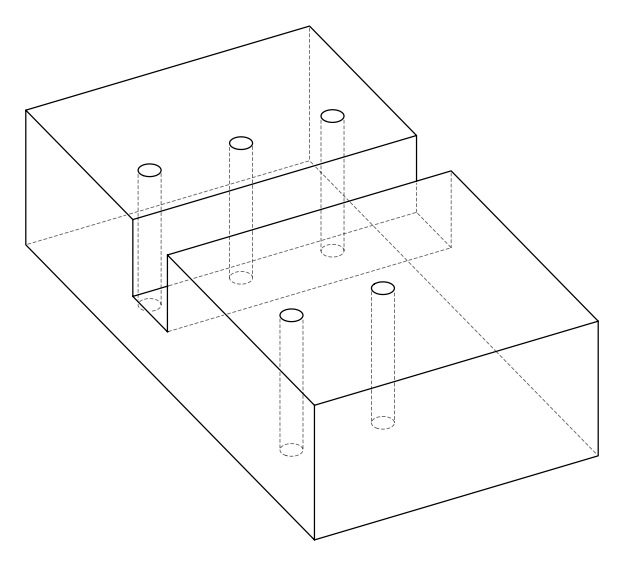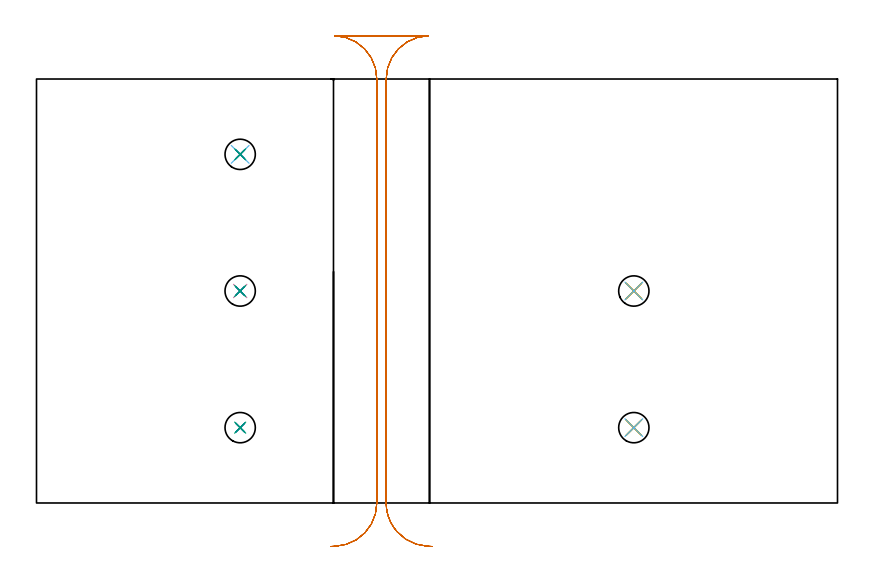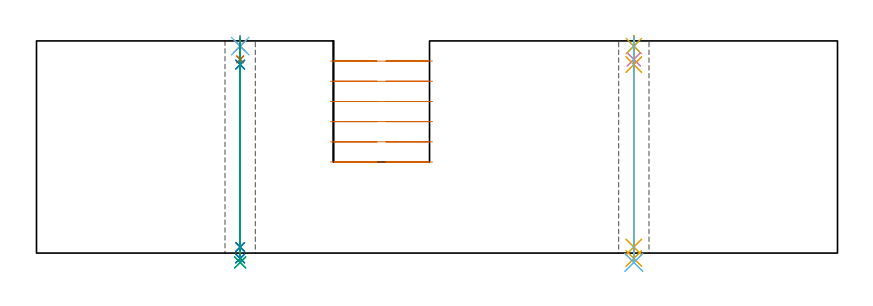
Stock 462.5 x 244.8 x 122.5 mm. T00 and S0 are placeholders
(PLAN: 21 operations, 16 tool changes, 16.6 min)
(1 MILL_RECTANGULAR_SLOT | SLOT_RECTANGULAR | UGT0201_005 | Follow Part, ap 12.5, ae 75% | 10.54 min | 948507 mm3)
(2 SPOT_DRILL | STEP1HOLE | NXT0321_9005460120000 | 0.05 min | 89 mm3)
(3 SPOT_DRILL_1 | STEP1HOLE_1 | NXT0321_9005460120000 | 0.05 min | 286 mm3)
(4 SPOT_DRILL_2 | STEP1HOLE_2 | NXT0321_9005460120000 | 0.05 min | 48 mm3)
(5 SPOT_DRILL_3 | STEP1HOLE_3 | NXT0321_9005460120000 | 0.05 min | 196 mm3)
(6 SPOT_DRILL_4 | STEP1HOLE_4 | NXT0321_9005460120000 | 0.05 min | 307 mm3)
(7 DRILL_BLIND_HOLE_INTO_CENTER | STEP1HOLE | UGT0301_191 | 0.05 min | 215 mm3)
(8 GUN_DRILL_THROUGH_HOLE | STEP1HOLE | UGT0307_003 | 0.59 min | 4273 mm3)
(9 SPADE_DRILL_TO_ENLARGE_THROUGH_HOLE | STEP1HOLE | UGT0306_008 | 0.52 min | 24632 mm3)
(10 DRILL_BLIND_HOLE_INTO_CENTER_1 | STEP1HOLE_1 | UGT0301_191 | 0.05 min | 239 mm3)
(11 GUN_DRILL_THROUGH_HOLE_1 | STEP1HOLE_1 | UGT0307_003 | 0.59 min | 4354 mm3)
(12 SPADE_DRILL_TO_ENLARGE_THROUGH_HOLE_1 | STEP1HOLE_1 | UGT0306_008 | 0.52 min | 24690 mm3)
(13 DRILL_BLIND_HOLE_INTO_CENTER_2 | STEP1HOLE_2 | UGT0301_191 | 0.05 min | 206 mm3)
(14 GUN_DRILL_THROUGH_HOLE_2 | STEP1HOLE_2 | UGT0307_003 | 0.59 min | 4322 mm3)
(15 SPADE_DRILL_TO_ENLARGE_THROUGH_HOLE_2 | STEP1HOLE_2 | UGT0306_008 | 0.52 min | 24806 mm3)
(16 DRILL_BLIND_HOLE_INTO_CENTER_3 | STEP1HOLE_3 | UGT0301_191 | 0.05 min | 160 mm3)
(17 GUN_DRILL_THROUGH_HOLE_3 | STEP1HOLE_3 | UGT0307_003 | 0.59 min | 4290 mm3)
(18 SPADE_DRILL_TO_ENLARGE_THROUGH_HOLE_3 | STEP1HOLE_3 | UGT0306_008 | 0.52 min | 24561 mm3)
(19 DRILL_BLIND_HOLE_INTO_CENTER_4 | STEP1HOLE_4 | UGT0301_191 | 0.05 min | 281 mm3)
(20 GUN_DRILL_THROUGH_HOLE_4 | STEP1HOLE_4 | UGT0307_003 | 0.59 min | 4307 mm3)
(21 SPADE_DRILL_TO_ENLARGE_THROUGH_HOLE_4 | STEP1HOLE_4 | UGT0306_008 | 0.52 min | 24605 mm3)
(TOOL UGT0201_005 | End Mill 50 mm | D50 FL150 Z8)
(TOOL NXT0321_9005460120000 | NC Spot Drill, 142deg, 12mm, Carbide, Uncoated | D12 PA142 FL30 Z2)
(TOOL UGT0301_191 | Twist Drill 7.1 mm | D7.1 PA118 FL66 Z2)
(TOOL UGT0307_003 | Gun Drill 7 mm | D7 PA130 FL24 Z1)
(TOOL UGT0306_008 | Spade Drill 17.5mm | D17.5 PA132 FL10 Z2)
(OP 1 MILL_RECTANGULAR_SLOT)
G17 G21 G94 G90
T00 M6
G54
G17 G0 G90 X228.672 Y-25.117 S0 M3
G43 Z132.5 H0
Z110.85
G94 G1 X225.676 Y-24.97 F250.
G2 X208.135 Y-16.518 R25. F500.
X203.183 Y-7.907 R25. F392.
X201.9 Y0. R25. F299.
G1 Y221.955
Y244.8 F500.
G2 X226.193 Y269.79 R25.
G1 X172.207
G2 X196.5 Y244.8 R25.
G1 Y0.
G2 X172.724 Y-24.97 R25.
G1 X169.728 Y-25.117 F250.
G0 X228.672 Z99.2
G1 X225.676 Y-24.97
G2 X208.135 Y-16.518 R25. F500.
X203.183 Y-7.907 R25. F374.
X201.9 Y0. R25. F287.
G1 Y221.955
Y244.8 F500.
G2 X226.193 Y269.79 R25.
G1 X172.207
G2 X196.5 Y244.8 R25.
G1 Y0.
G2 X172.724 Y-24.97 R25.
G1 X169.728 Y-25.117 F250.
G0 X228.672 Z87.55
G1 X225.676 Y-24.97
G2 X208.135 Y-16.518 R25. F500.
X203.183 Y-7.907 R25. F392.
X201.9 Y0. R25. F299.
G1 Y221.955
Y244.8 F500.
G2 X226.193 Y269.79 R25.
G1 X172.207
G2 X196.5 Y244.8 R25.
G1 Y0.
G2 X172.724 Y-24.97 R25.
G1 X169.728 Y-25.117 F250.
G0 X228.672 Z75.9
G1 X225.676 Y-24.97
G2 X208.135 Y-16.518 R25. F500.
X203.183 Y-7.907 R25. F374.
X201.9 Y0. R25. F287.
G1 Y221.955
Y244.8 F500.
G2 X226.193 Y269.79 R25.
G1 X172.207
G2 X196.5 Y244.8 R25.
G1 Y0.
G2 X172.724 Y-24.97 R25.
G1 X169.728 Y-25.117 F250.
G0 X228.672 Z64.25
G1 X225.676 Y-24.97
G2 X208.135 Y-16.518 R25. F500.
X203.183 Y-7.907 R25. F392.
X201.9 Y0. R25. F299.
G1 Y221.955
Y244.8 F500.
G2 X226.193 Y269.79 R25.
G1 X172.207
G2 X196.5 Y244.8 R25.
G1 Y0.
G2 X172.724 Y-24.97 R25.
G1 X169.728 Y-25.117 F250.
G0 X228.672 Z52.6
G1 X225.676 Y-24.97
G2 X208.135 Y-16.518 R25. F500.
X203.183 Y-7.907 R25. F374.
X201.9 Y0. R25. F287.
G1 Y221.955
Y244.8 F500.
G2 X226.193 Y269.79 R25.
G1 X172.207
G2 X196.5 Y244.8 R25.
G1 Y0.
G2 X172.724 Y-24.97 R25.
G1 X169.728 Y-25.117 F250.
G0 Z132.5
M5
M2
(OP 2 SPOT_DRILL)
G17 G21 G94 G90
T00 M6
G54
G17 G0 G90 X117.6 Y43.5 S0 M3
G43 Z132.5 H0
G94 G81 G98 Z119.5 F250. R125.5
G80
M5
M2
(OP 3 SPOT_DRILL_1)
G17 G21 G94 G90
T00 M6
G54
G17 G0 G90 X344.9 Y43.5 S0 M3
G43 Z132.5 H0
G94 G81 G98 Z119.5 F250. R125.5
G80
M5
M2
(OP 4 SPOT_DRILL_2)
G17 G21 G94 G90
T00 M6
G54
G17 G0 G90 X117.6 Y122.4 S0 M3
G43 Z132.5 H0
G94 G81 G98 Z119.5 F250. R125.5
G80
M5
M2
(OP 5 SPOT_DRILL_3)
G17 G21 G94 G90
T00 M6
G54
G17 G0 G90 X344.9 Y122.4 S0 M3
G43 Z132.5 H0
G94 G81 G98 Z119.5 F250. R125.5
G80
M5
M2
(OP 6 SPOT_DRILL_4)
G17 G21 G94 G90
T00 M6
G54
G17 G0 G90 X117.6 Y201.3 S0 M3
G43 Z132.5 H0
G94 G81 G98 Z119.5 F250. R125.5
G80
M5
M2
(OP 7 DRILL_BLIND_HOLE_INTO_CENTER)
G17 G21 G94 G90
T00 M6
G54
G17 G0 G90 X117.6 Y43.5 S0 M3
G43 Z132.5 H0
G94 G81 G98 Z111.85 F250. R124.5
G80
M5
M2
(OP 8 GUN_DRILL_THROUGH_HOLE)
G17 G21 G94 G90
T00 M6
G54
G17 G0 G90 X117.6 Y43.5 M8
G43 Z132.5 H0
Z123.193
S716 M3
G94 G1 Z108.821 F125. M26
G4 X.084
Z3.5 F250.
G4 X.084
Z-3.132 F125.
G4 X.084
M5
M9
G0 Z123.193
Z132.5
M2
(OP 9 SPADE_DRILL_TO_ENLARGE_THROUGH_HOLE)
G17 G21 G94 G90
T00 M6
G54
G17 G0 G90 X117.6 Y43.5 S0 M3
G43 Z132.5 H0
G94 G73 G98 Z-5.396 F250. Q15.987 R124.5
G80
M5
M2
(OP 10 DRILL_BLIND_HOLE_INTO_CENTER_1)
G17 G21 G94 G90
T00 M6
G54
G17 G0 G90 X344.9 Y43.5 S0 M3
G43 Z132.5 H0
G94 G81 G98 Z111.85 F250. R124.5
G80
M5
M2
(OP 11 GUN_DRILL_THROUGH_HOLE_1)
G17 G21 G94 G90
T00 M6
G54
G17 G0 G90 X344.9 Y43.5 M8
G43 Z132.5 H0
Z123.193
S716 M3
G94 G1 Z108.821 F125. M26
G4 X.084
Z3.5 F250.
G4 X.084
Z-3.132 F125.
G4 X.084
M5
M9
G0 Z123.193
Z132.5
M2
(OP 12 SPADE_DRILL_TO_ENLARGE_THROUGH_HOLE_1)
G17 G21 G94 G90
T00 M6
G54
G17 G0 G90 X344.9 Y43.5 S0 M3
G43 Z132.5 H0
G94 G73 G98 Z-5.396 F250. Q15.987 R124.5
G80
M5
M2
(OP 13 DRILL_BLIND_HOLE_INTO_CENTER_2)
G17 G21 G94 G90
T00 M6
G54
G17 G0 G90 X117.6 Y122.4 S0 M3
G43 Z132.5 H0
G94 G81 G98 Z111.85 F250. R124.5
G80
M5
M2
(OP 14 GUN_DRILL_THROUGH_HOLE_2)
G17 G21 G94 G90
T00 M6
G54
G17 G0 G90 X117.6 Y122.4 M8
G43 Z132.5 H0
Z123.193
S716 M3
G94 G1 Z108.821 F125. M26
G4 X.084
Z3.5 F250.
G4 X.084
Z-3.132 F125.
G4 X.084
M5
M9
G0 Z123.193
Z132.5
M2
(OP 15 SPADE_DRILL_TO_ENLARGE_THROUGH_HOLE_2)
G17 G21 G94 G90
T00 M6
G54
G17 G0 G90 X117.6 Y122.4 S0 M3
G43 Z132.5 H0
G94 G73 G98 Z-5.396 F250. Q15.987 R124.5
G80
M5
M2
(OP 16 DRILL_BLIND_HOLE_INTO_CENTER_3)
G17 G21 G94 G90
T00 M6
G54
G17 G0 G90 X344.9 Y122.4 S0 M3
G43 Z132.5 H0
G94 G81 G98 Z111.85 F250. R124.5
G80
M5
M2
(OP 17 GUN_DRILL_THROUGH_HOLE_3)
G17 G21 G94 G90
T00 M6
G54
G17 G0 G90 X344.9 Y122.4 M8
G43 Z132.5 H0
Z123.193
S716 M3
G94 G1 Z108.821 F125. M26
G4 X.084
Z3.5 F250.
G4 X.084
Z-3.132 F125.
G4 X.084
M5
M9
G0 Z123.193
Z132.5
M2
(OP 18 SPADE_DRILL_TO_ENLARGE_THROUGH_HOLE_3)
G17 G21 G94 G90
T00 M6
G54
G17 G0 G90 X344.9 Y122.4 S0 M3
G43 Z132.5 H0
G94 G73 G98 Z-5.396 F250. Q15.987 R124.5
G80
M5
M2
(OP 19 DRILL_BLIND_HOLE_INTO_CENTER_4)
G17 G21 G94 G90
T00 M6
G54
G17 G0 G90 X117.6 Y201.3 S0 M3
G43 Z132.5 H0
G94 G81 G98 Z111.85 F250. R124.5
G80
M5
M2
(OP 20 GUN_DRILL_THROUGH_HOLE_4)
G17 G21 G94 G90
T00 M6
G54
G17 G0 G90 X117.6 Y201.3 M8
G43 Z132.5 H0
Z123.193
S716 M3
G94 G1 Z108.821 F125. M26
G4 X.084
Z3.5 F250.
G4 X.084
Z-3.132 F125.
G4 X.084
M5
M9
G0 Z123.193
Z132.5
M2
(OP 21 SPADE_DRILL_TO_ENLARGE_THROUGH_HOLE_4)
G17 G21 G94 G90
T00 M6
G54
G17 G0 G90 X117.6 Y201.3 S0 M3
G43 Z132.5 H0
G94 G73 G98 Z-5.396 F250. Q15.987 R124.5
G80
M5
M2
